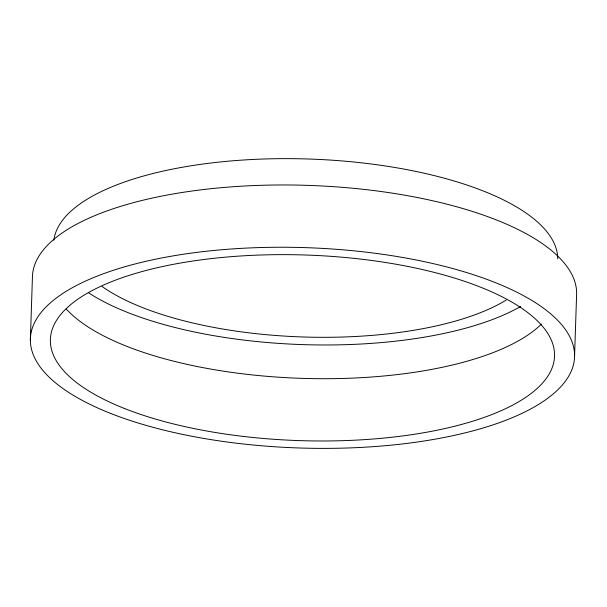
<?xml version="1.0" encoding="UTF-8"?>
<svg xmlns="http://www.w3.org/2000/svg" width="607" height="607" viewBox="0 0 607 607"><rect width="100%" height="100%" fill="white"/><g stroke="black" fill="none" stroke-linecap="round" stroke-linejoin="round"><path stroke-width="0.91" d="M30.35 340.186L32.414 277.915A272.247 100.223 1.9 0 1 304.054 185.256A272.247 100.223 1.9 0 1 576.65 293.166L574.586 355.444M541.376 324.146A252.216 92.848 1.9 0 1 302.574 378.373A252.216 92.848 1.9 0 1 66.375 309.168M520.639 306.482A252.216 92.848 1.9 0 1 88.933 293.044M53.833 240.273A252.216 92.848 1.9 0 1 311.285 159.102A252.216 92.848 1.9 0 1 557.742 258.87M506.215 300.055A231.472 85.208 1.9 0 1 302.521 336.961A231.472 85.208 1.9 0 1 102.037 286.451M110.391 413.329A272.247 100.223 1.9 0 0 565.436 381.135A272.247 100.223 1.9 0 0 231.578 248.976A272.247 100.223 1.9 0 0 110.391 413.329M124.518 408.511A252.216 92.848 1.9 0 0 546.088 378.685A252.216 92.848 1.9 0 0 236.791 256.245A252.216 92.848 1.9 0 0 124.518 408.511"/></g></svg>
